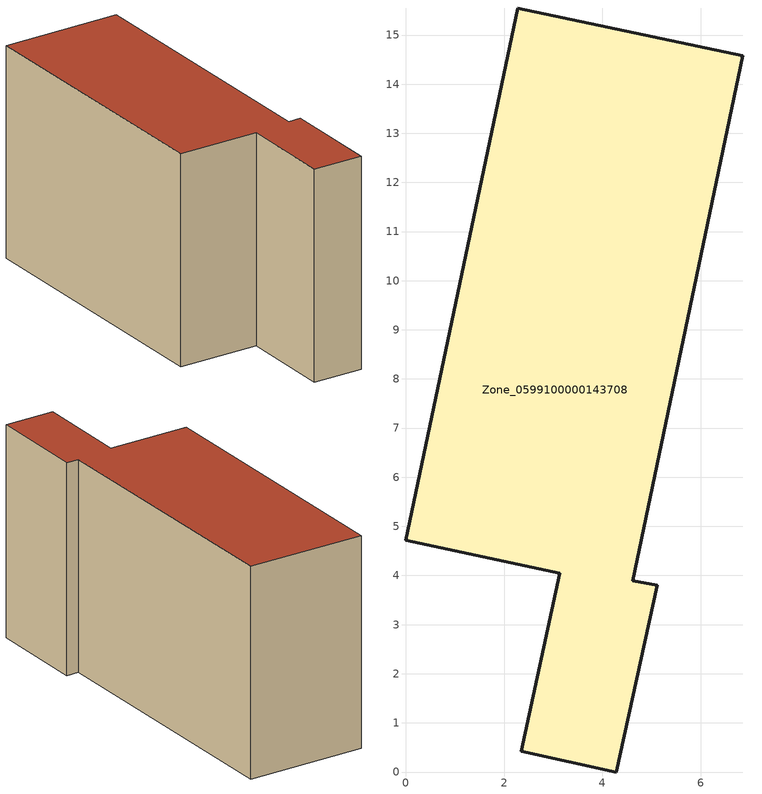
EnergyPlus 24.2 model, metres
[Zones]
Zone_0599100000143708
 floor ground (C_G): 4.62,3.89 5.11,3.8 4.28,0 2.35,0.42 3.13,4.04 0,4.72 2.27,15.55 6.85,14.58 z0
 wall outside (C_F): 5.11,3.8 4.62,3.89 6.85,14.58 2.27,15.55 0,4.72 3.13,4.04 2.35,0.42 4.28,0 5.11,3.8 z0:8.28
 roof outside (C_R): 4.62,3.89 6.85,14.58 2.27,15.55 0,4.72 3.13,4.04 2.35,0.42 4.28,0 5.11,3.8 z8.28
[BUILDING]
Pand.0599100000143708: North Axis=0; Terrain=City; Loads Convergence Tolerance Value=0.04; Temperature Convergence Tolerance Value=0.4; Solar Distribution=FullExterior; Maximum Number of Warmup Days=25; Minimum Number of Warmup Days=1
[Site:Location]
Rotterdam.The.Hague.AP_ZH_NLD Design_Conditions: Latitude=51.96; Longitude=4.45; Time Zone=1; Elevation=-4.5
[SITE:GROUNDTEMPERATURE:BUILDINGSURFACE]
18, 18, 18, 18, 18, 18, 18, 18, 18, 18, 18, 18
[MATERIAL] Thermal Absorptance=0.9; Solar Absorptance=0.7; Visible Absorptance=0.7
Name | Roughness | Thickness | Conductivity | Density | Specific Heat
G.TI.1975-1991 | MediumSmooth | 0.15 | 0.288461 | 540 | 1210
F.TI.1975-1991 | Rough | 0.3 | 0.230769 | 1920 | 840
R.TI.1975-1991 | MediumRough | 0.2 | 0.153846 | 1500 | 1000
[CONSTRUCTION]
C_G: G.TI.1975-1991
C_F: F.TI.1975-1991
C_R: R.TI.1975-1991
[ZONE]
Zone_0599100000143708: Type=1; Multiplier=1; Ceiling Height=Autocalculate; Volume=Autocalculate; Floor Area=autocalculate; Part of Total Floor Area=Yes
[ZONEINFILTRATION:DESIGNFLOWRATE]
Infil_Zone_0599100000143708: Zone or ZoneList or Space or SpaceList=Zone_0599100000143708; Schedule=AlwaysOn; Design Flow Rate Calculation Method=Flow/Area; Flow Rate per Floor Area=0.003; Constant Term Coefficient=1; Temperature Term Coefficient=0; Velocity Term Coefficient=0; Velocity Squared Term Coefficient=0
[HVACTEMPLATE:ZONE:IDEALLOADSAIRSYSTEM]
Zone_0599100000143708: Maximum Heating Supply Air Temperature=50; Minimum Cooling Supply Air Temperature=13; Maximum Heating Supply Air Humidity Ratio=0.0156; Minimum Cooling Supply Air Humidity Ratio=0.0077; Heating Limit=NoLimit; Cooling Limit=NoLimit; Dehumidification Control Type=ConstantSensibleHeatRatio; Cooling Sensible Heat Ratio=0.7; Dehumidification Setpoint=60; Humidification Control Type=None; Humidification Setpoint=30; Outdoor Air Method=None; Outdoor Air Flow Rate per Person=0.00944; Outdoor Air Flow Rate per Zone Floor Area=0; Outdoor Air Flow Rate per Zone=0; Demand Controlled Ventilation Type=None; Outdoor Air Economizer Type=NoEconomizer; Heat Recovery Type=None; Sensible Heat Recovery Effectiveness=0.7; Latent Heat Recovery Effectiveness=0.65
[ZONECONTROL:THERMOSTAT]
ThermostatControl_Zone_0599100000143708: Zone or ZoneList=Zone_0599100000143708; Control Type Schedule=DualSetpointControlType; Control 1=Thermostat_Zone_0599100000143708; Temperature Difference Between Cutout And Setpoint=0
[THERMOSTATSETPOINT:DUALSETPOINT]
Thermostat_Zone_0599100000143708: Heating Setpoint Temperature Schedule=HeatingSetpoint_Zone_0599100000143708; Cooling Setpoint Temperature Schedule=CoolingSetpoint_Zone_0599100000143708
[SCHEDULE:COMPACT]
HeatingSetpoint_Zone_0599100000143708: Through: 12/31, For: AllDays, Until: 24:00, 21
CoolingSetpoint_Zone_0599100000143708: Through: 12/31, For: AllDays, Until: 24:00, 24
DualSetpointControlType: Through: 12/31, For: AllDays, Until: 24:00, 4
AlwaysOn: Through: 12/31, For: AllDays, Until: 24:00, 1
